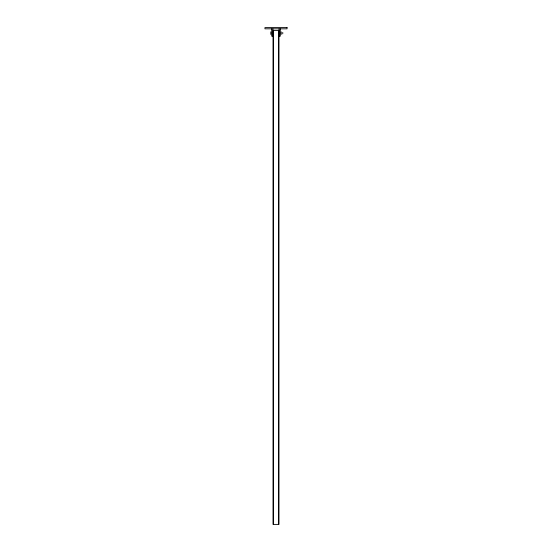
<?xml version="1.0" encoding="UTF-8"?>
<svg xmlns="http://www.w3.org/2000/svg" width="552" height="552" viewBox="0 0 552 552"><rect width="100%" height="100%" fill="white"/><g stroke="black" fill="none" stroke-linecap="round" stroke-linejoin="round"><path stroke-width="0.83" d="M282.755 32.389L282.755 33.865M281.216 31.85L281.216 34.403M280.299 28.828L280.299 36.197L279.07 36.197L279.07 28.828M278.594 30.422L278.594 524.4M273.406 30.422L273.406 524.4M272.929 28.828L272.929 36.197L271.701 36.197L271.701 28.828M270.784 31.85L270.784 34.403M287.054 27.6L264.946 27.6L264.946 28.828L287.054 28.828L287.054 27.6M278.967 30.422L273.033 30.422L273.033 524.4L278.967 524.4L278.967 30.422"/></g></svg>
